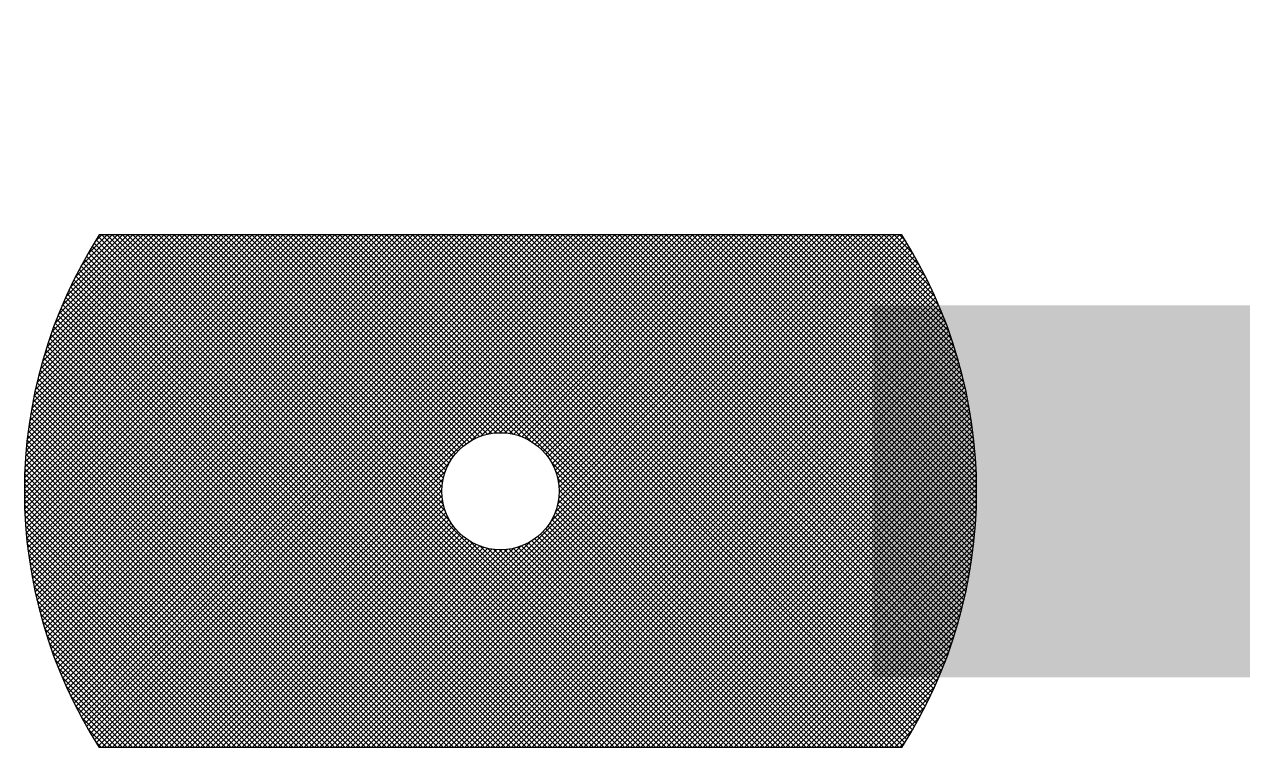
# Model space of a CAD drawing. Extents: x 0 to 395, y 0 to 270.
# Drawn here: x 132.36 to 136.518, y 216.93 to 219.399 of the extents above; entities that cross this region are included whole.
import ezdxf

# ---------------------------------------------------------------- set-up
doc = ezdxf.new("R2010")
doc.units = 0
doc.header["$LTSCALE"] = 0.3
doc.layers.get('0').update_dxf_attribs({"linetype": 'CONTINUOUS'})
doc.layers.add('TRACK', color=3, linetype='CONTINUOUS')

# ---------------------------------------------------------------- blocks, each defined once
blk = doc.blocks.new('*X11')
at = {"color": 0}
for p, q in [((62.51, 76.1925), (63.3925, 77.075)), ((62.51, 76.2102), (63.3748, 77.075)), ((62.5102, 76.175), (63.4102, 77.075)), ((62.5102, 76.2281), (63.3571, 77.075)), ((62.5106, 76.1577), (63.4278, 77.075)), ((62.5107, 76.2462), (63.3395, 77.075)), ((62.5111, 76.1406), (63.4455, 77.075)), ((62.5113, 76.2645), (63.3218, 77.075)), ((62.5118, 76.1236), (63.4632, 77.075)), ((62.5121, 76.283), (63.3041, 77.075)), ((62.5127, 76.1068), (63.4809, 77.075)), ((62.5132, 76.3018), (63.2864, 77.075)), ((62.5137, 76.0902), (63.4985, 77.075)), ((62.5145, 76.3208), (63.2687, 77.075)), ((62.5149, 76.0737), (63.5162, 77.075)), ((62.516, 76.34), (63.2511, 77.075)), ((62.5163, 76.0574), (63.5339, 77.075)), ((62.5178, 76.0412), (63.5516, 77.075)), ((62.5178, 76.3595), (63.2334, 77.075)), ((62.5194, 76.0252), (63.5693, 77.075)), ((62.5199, 76.3792), (63.2157, 77.075)), ((62.5212, 76.0093), (63.5869, 77.075)), ((62.5223, 76.3992), (63.198, 77.075)), ((62.5232, 75.9936), (63.6046, 77.075)), ((62.5249, 76.4195), (63.1804, 77.075)), ((62.5252, 75.9779), (63.6223, 77.075)), ((62.5275, 75.9625), (63.64, 77.075)), ((62.5278, 76.4402), (63.1627, 77.075)), ((62.5298, 75.9471), (63.6576, 77.075)), ((62.5311, 76.4611), (63.145, 77.075)), ((62.5323, 75.9319), (63.6753, 77.075)), ((62.5347, 76.4824), (63.1273, 77.075)), ((62.5349, 75.9169), (63.693, 77.075)), ((62.5376, 75.9019), (63.7107, 77.075)), ((62.5387, 76.5041), (63.1096, 77.075)), ((62.5404, 75.8871), (63.7284, 77.075)), ((62.5431, 76.5261), (63.092, 77.075)), ((62.5434, 75.8723), (63.746, 77.075)), ((62.5465, 75.8577), (63.7637, 77.075)), ((62.5478, 76.5485), (63.0743, 77.075)), ((62.5496, 75.8433), (63.7814, 77.075)), ((62.5529, 75.8289), (63.7991, 77.075)), ((62.553, 76.5714), (63.0566, 77.075)), ((62.5564, 75.8146), (63.8167, 77.075)), ((62.5587, 76.5947), (63.0389, 77.075)), ((62.5599, 75.8005), (63.8344, 77.075)), ((62.5635, 75.7864), (63.8521, 77.075)), ((62.5648, 76.6186), (63.0213, 77.075)), ((62.5672, 75.7725), (63.8698, 77.075)), ((62.5711, 75.7586), (63.8875, 77.075)), ((62.5715, 76.643), (63.0036, 77.075)), ((62.575, 75.7449), (63.9051, 77.075)), ((62.5788, 76.6679), (62.9859, 77.075)), ((62.5791, 75.7313), (63.9228, 77.075)), ((62.5832, 75.7177), (63.9405, 77.075)), ((62.5868, 76.6935), (62.9682, 77.075)), ((62.5875, 75.7043), (63.9582, 77.075)), ((62.5918, 75.6909), (63.9758, 77.075)), ((62.5954, 76.7199), (62.9505, 77.075)), ((62.5962, 75.6777), (63.9935, 77.075)), ((62.6008, 75.6645), (64.0112, 77.075)), ((62.6048, 76.7469), (62.9329, 77.075)), ((62.6054, 75.6515), (64.0289, 77.075)), ((62.6101, 75.6385), (64.0466, 77.075)), ((62.6149, 75.6257), (64.0642, 77.075)), ((62.6151, 76.7749), (62.9152, 77.075)), ((62.6198, 75.6129), (64.0819, 77.075)), ((62.6248, 75.6002), (64.0996, 77.075)), ((62.6264, 76.8039), (62.8975, 77.075)), ((62.6298, 75.5876), (64.1173, 77.075)), ((62.635, 75.575), (64.1349, 77.075)), ((62.6387, 76.8339), (62.8798, 77.075)), ((62.6402, 75.5626), (64.1526, 77.075)), ((62.6456, 75.5503), (64.1703, 77.075)), ((62.651, 75.538), (64.188, 77.075)), ((62.6524, 76.8653), (62.8622, 77.075)), ((62.6565, 75.5258), (64.2057, 77.075)), ((62.662, 75.5137), (64.2233, 77.075)), ((62.6676, 76.8981), (62.8445, 77.075)), ((62.6677, 75.5017), (64.241, 77.075)), ((62.6734, 75.4897), (64.2587, 77.075)), ((62.6793, 75.4779), (64.2764, 77.075)), ((62.6846, 76.9328), (62.8268, 77.075)), ((62.6852, 75.4661), (64.294, 77.075)), ((62.6911, 75.4544), (64.3117, 77.075)), ((62.6972, 75.4428), (64.3294, 77.075)), ((62.7033, 75.4313), (64.3471, 77.075)), ((62.7039, 76.9698), (62.8091, 77.075)), ((62.7096, 75.4198), (64.3648, 77.075)), ((62.7158, 75.4084), (64.3824, 77.075)), ((62.7222, 75.3971), (64.4001, 77.075)), ((62.726, 77.0096), (62.7914, 77.075)), ((62.7287, 75.3859), (64.4178, 77.075)), ((62.7352, 75.3747), (64.4355, 77.075)), ((62.7418, 75.3636), (64.4531, 77.075)), ((64.47, 75.325), (62.7481, 77.0469)), ((62.7484, 75.3526), (64.4708, 77.075)), ((62.7521, 77.0533), (62.7738, 77.075)), ((64.4877, 75.325), (62.7549, 77.0578)), ((62.7552, 75.3417), (64.4885, 77.075)), ((64.5054, 75.325), (62.7617, 77.0687)), ((62.762, 75.3308), (64.5062, 77.075)), ((64.523, 75.325), (62.773, 77.075)), ((62.7739, 75.325), (64.5239, 77.075)), ((64.5407, 75.325), (62.7907, 77.075)), ((62.7915, 75.325), (64.5415, 77.075)), ((64.5584, 75.325), (62.8084, 77.075)), ((62.8092, 75.325), (64.5592, 77.075)), ((64.5761, 75.325), (62.8261, 77.075)), ((62.8269, 75.325), (64.5769, 77.075)), ((64.5938, 75.325), (62.8438, 77.075)), ((62.8446, 75.325), (64.5946, 77.075)), ((64.6114, 75.325), (62.8614, 77.075)), ((62.8622, 75.325), (64.6122, 77.075)), ((64.6291, 75.325), (62.8791, 77.075)), ((62.8799, 75.325), (64.6299, 77.075)), ((64.6468, 75.325), (62.8968, 77.075)), ((62.8976, 75.325), (64.6476, 77.075)), ((64.6645, 75.325), (62.9145, 77.075)), ((62.9153, 75.325), (64.6653, 77.075)), ((64.6821, 75.325), (62.9321, 77.075)), ((62.933, 75.325), (64.683, 77.075)), ((64.6998, 75.325), (62.9498, 77.075)), ((62.9506, 75.325), (64.7006, 77.075)), ((64.7175, 75.325), (62.9675, 77.075)), ((62.9683, 75.325), (64.7183, 77.075)), ((63.9642, 76.096), (62.9852, 77.075)), ((63.9475, 76.1303), (63.0029, 77.075)), ((63.94, 76.1555), (63.0205, 77.075)), ((63.9363, 76.1769), (63.0382, 77.075)), ((63.935, 76.1958), (63.0559, 77.075)), ((63.9354, 76.2131), (63.0736, 77.075)), ((63.9371, 76.2291), (63.0912, 77.075)), ((63.9399, 76.244), (63.1089, 77.075)), ((63.9436, 76.258), (63.1266, 77.075)), ((63.9481, 76.2712), (63.1443, 77.075)), ((63.9533, 76.2836), (63.162, 77.075)), ((63.9592, 76.2954), (63.1796, 77.075)), ((63.9658, 76.3066), (63.1973, 77.075)), ((63.9729, 76.3171), (63.215, 77.075)), ((63.9806, 76.3271), (63.2327, 77.075)), ((63.9888, 76.3365), (63.2503, 77.075)), ((63.9976, 76.3454), (63.268, 77.075)), ((64.007, 76.3537), (63.2857, 77.075)), ((64.0169, 76.3614), (63.3034, 77.075)), ((64.0274, 76.3686), (63.3211, 77.075)), ((64.0385, 76.3752), (63.3387, 77.075)), ((64.0503, 76.3812), (63.3564, 77.075)), ((64.0626, 76.3864), (63.3741, 77.075)), ((64.0757, 76.391), (63.3918, 77.075)), ((64.0896, 76.3948), (63.4094, 77.075)), ((64.1045, 76.3977), (63.4271, 77.075)), ((64.1203, 76.3995), (63.4448, 77.075)), ((64.1375, 76.4), (63.4625, 77.075)), ((64.1563, 76.3989), (63.4802, 77.075)), ((64.1774, 76.3955), (63.4978, 77.075)), ((64.2021, 76.3884), (63.5155, 77.075)), ((64.2349, 76.3732), (63.5332, 77.075)), ((65.3009, 75.325), (63.5509, 77.075)), ((63.5517, 75.325), (65.3017, 77.075)), ((65.3185, 75.325), (63.5685, 77.075)), ((63.5693, 75.325), (65.3193, 77.075)), ((65.3362, 75.325), (63.5862, 77.075)), ((63.587, 75.325), (65.337, 77.075)), ((65.3539, 75.325), (63.6039, 77.075)), ((63.6047, 75.325), (65.3547, 77.075)), ((65.3716, 75.325), (63.6216, 77.075)), ((63.6224, 75.325), (65.3724, 77.075)), ((65.3892, 75.325), (63.6392, 77.075)), ((63.6401, 75.325), (65.3901, 77.075)), ((65.4069, 75.325), (63.6569, 77.075)), ((63.6577, 75.325), (65.4077, 77.075)), ((65.4246, 75.325), (63.6746, 77.075)), ((63.6754, 75.325), (65.4254, 77.075)), ((65.4423, 75.325), (63.6923, 77.075)), ((63.6931, 75.325), (65.4431, 77.075)), ((65.46, 75.325), (63.71, 77.075)), ((63.7108, 75.325), (65.4608, 77.075)), ((65.4776, 75.325), (63.7276, 77.075)), ((63.7284, 75.325), (65.4784, 77.075)), ((65.4953, 75.325), (63.7453, 77.075)), ((63.7461, 75.325), (65.4961, 77.075)), ((65.5077, 75.3303), (63.763, 77.075)), ((63.7638, 75.325), (65.508, 77.0692)), ((65.5145, 75.3412), (63.7807, 77.075)), ((63.7815, 75.325), (65.5148, 77.0583)), ((65.5212, 75.3521), (63.7983, 77.075)), ((63.7992, 75.325), (65.5216, 77.0474)), ((65.5279, 75.3631), (63.816, 77.075)), ((65.5345, 75.3742), (63.8337, 77.075)), ((65.541, 75.3853), (63.8514, 77.075)), ((65.5475, 75.3966), (63.8691, 77.075)), ((65.5539, 75.4079), (63.8867, 77.075)), ((65.5602, 75.4193), (63.9044, 77.075)), ((65.5664, 75.4307), (63.9221, 77.075)), ((65.5725, 75.4423), (63.9398, 77.075)), ((65.5786, 75.4539), (63.9574, 77.075)), ((65.5846, 75.4656), (63.9751, 77.075)), ((65.5905, 75.4773), (63.9928, 77.075)), ((65.5963, 75.4892), (64.0105, 77.075)), ((65.602, 75.5011), (64.0282, 77.075)), ((64.0331, 76.3721), (64.736, 77.075)), ((65.6077, 75.5131), (64.0458, 77.075)), ((65.6133, 75.5252), (64.0635, 77.075)), ((64.0666, 76.3879), (64.7537, 77.075)), ((65.6188, 75.5374), (64.0812, 77.075)), ((64.0916, 76.3952), (64.7713, 77.075)), ((65.6242, 75.5497), (64.0989, 77.075)), ((64.1128, 76.3988), (64.789, 77.075)), ((65.6295, 75.562), (64.1165, 77.075)), ((64.1317, 76.4), (64.8067, 77.075)), ((65.6348, 75.5745), (64.1342, 77.075)), ((64.1489, 76.3995), (64.8244, 77.075)), ((65.6399, 75.587), (64.1519, 77.075)), ((64.1648, 76.3978), (64.8421, 77.075)), ((65.645, 75.5996), (64.1696, 77.075)), ((64.1797, 76.3949), (64.8597, 77.075)), ((65.65, 75.6123), (64.1873, 77.075)), ((64.1936, 76.3912), (64.8774, 77.075)), ((65.6549, 75.625), (64.2049, 77.075)), ((64.2068, 76.3867), (64.8951, 77.075)), ((64.2192, 76.3814), (64.9128, 77.075)), ((65.6597, 75.6379), (64.2226, 77.075)), ((64.2309, 76.3755), (64.9304, 77.075)), ((65.6644, 75.6509), (64.2403, 77.075)), ((64.2421, 76.3689), (64.9481, 77.075)), ((64.2526, 76.3618), (64.9658, 77.075)), ((65.669, 75.6639), (64.258, 77.075)), ((64.2625, 76.3541), (64.9835, 77.075)), ((64.2719, 76.3458), (65.0012, 77.075)), ((65.6736, 75.6771), (64.2756, 77.075)), ((64.2808, 76.3369), (65.0188, 77.075)), ((64.2891, 76.3275), (65.0365, 77.075)), ((65.678, 75.6903), (64.2933, 77.075)), ((64.2968, 76.3176), (65.0542, 77.075)), ((64.3039, 76.3071), (65.0719, 77.075)), ((64.3071, 76.0981), (65.284, 77.075)), ((64.3105, 76.2959), (65.0895, 77.075)), ((65.6823, 75.7037), (64.311, 77.075)), ((64.3164, 76.2842), (65.1072, 77.075)), ((64.3217, 76.2718), (65.1249, 77.075)), ((64.323, 76.1316), (65.2663, 77.075)), ((64.3262, 76.2586), (65.1426, 77.075)), ((65.6866, 75.7171), (64.3287, 77.075)), ((64.3299, 76.2447), (65.1603, 77.075)), ((64.3302, 76.1566), (65.2486, 77.075)), ((64.3328, 76.2298), (65.1779, 77.075)), ((64.3338, 76.1778), (65.231, 77.075)), ((64.3345, 76.2139), (65.1956, 77.075)), ((64.335, 76.1967), (65.2133, 77.075)), ((65.6907, 75.7306), (64.3464, 77.075)), ((65.6948, 75.7443), (64.364, 77.075)), ((65.6987, 75.758), (64.3817, 77.075)), ((65.7026, 75.7718), (64.3994, 77.075)), ((65.7063, 75.7858), (64.4171, 77.075)), ((65.7099, 75.7998), (64.4347, 77.075)), ((65.7135, 75.8139), (64.4524, 77.075)), ((65.7169, 75.8282), (64.4701, 77.075)), ((65.7202, 75.8426), (64.4878, 77.075)), ((65.7234, 75.8571), (64.5055, 77.075)), ((65.7265, 75.8717), (64.5231, 77.075)), ((65.7294, 75.8864), (64.5408, 77.075)), ((65.7323, 75.9012), (64.5585, 77.075)), ((65.735, 75.9161), (64.5762, 77.075)), ((65.7376, 75.9312), (64.5938, 77.075)), ((65.7401, 75.9464), (64.6115, 77.075)), ((65.7424, 75.9618), (64.6292, 77.075)), ((65.7447, 75.9772), (64.6469, 77.075)), ((65.7467, 75.9928), (64.6646, 77.075)), ((65.7487, 76.0085), (64.6822, 77.075)), ((65.7505, 76.0244), (64.6999, 77.075)), ((65.7521, 76.0404), (64.7176, 77.075)), ((65.7537, 76.0566), (64.7353, 77.075)), ((65.755, 76.0729), (64.7529, 77.075)), ((65.7562, 76.0894), (64.7706, 77.075)), ((65.7573, 76.106), (64.7883, 77.075)), ((65.7582, 76.1228), (64.806, 77.075)), ((65.7589, 76.1398), (64.8237, 77.075)), ((65.7594, 76.1569), (64.8413, 77.075)), ((65.7598, 76.1742), (64.859, 77.075)), ((65.76, 76.1917), (64.8767, 77.075)), ((65.76, 76.2094), (64.8944, 77.075)), ((65.7598, 76.2273), (64.912, 77.075)), ((65.7594, 76.2454), (64.9297, 77.075)), ((65.7588, 76.2636), (64.9474, 77.075)), ((65.7579, 76.2822), (64.9651, 77.075)), ((65.7569, 76.3009), (64.9828, 77.075)), ((65.7556, 76.3199), (65.0004, 77.075)), ((65.754, 76.3391), (65.0181, 77.075)), ((65.7522, 76.3585), (65.0358, 77.075)), ((65.7502, 76.3783), (65.0535, 77.075)), ((65.7479, 76.3983), (65.0711, 77.075)), ((65.7452, 76.4186), (65.0888, 77.075)), ((65.7423, 76.4392), (65.1065, 77.075)), ((65.739, 76.4601), (65.1242, 77.075)), ((65.7354, 76.4814), (65.1419, 77.075)), ((65.7315, 76.503), (65.1595, 77.075)), ((65.7272, 76.525), (65.1772, 77.075)), ((65.7224, 76.5475), (65.1949, 77.075)), ((65.7172, 76.5703), (65.2126, 77.075)), ((65.7116, 76.5936), (65.2302, 77.075)), ((65.7055, 76.6175), (65.2479, 77.075)), ((65.6988, 76.6418), (65.2656, 77.075)), ((65.6915, 76.6667), (65.2833, 77.075)), ((65.6836, 76.6923), (65.301, 77.075)), ((65.675, 76.7186), (65.3186, 77.075)), ((65.6656, 76.7457), (65.3363, 77.075)), ((65.6554, 76.7736), (65.354, 77.075)), ((65.6442, 76.8025), (65.3717, 77.075)), ((65.6319, 76.8325), (65.3893, 77.075)), ((65.6183, 76.8638), (65.407, 77.075)), ((65.6031, 76.8966), (65.4247, 77.075)), ((65.5862, 76.9311), (65.4424, 77.075)), ((65.5671, 76.968), (65.46, 77.075)), ((65.5451, 77.0076), (65.4777, 77.075)), ((65.5193, 77.0511), (65.4954, 77.075)), ((64.417, 75.325), (62.7284, 77.0136)), ((64.4347, 75.325), (62.7349, 77.0248)), ((64.4523, 75.325), (62.7415, 77.0359)), ((63.8168, 75.325), (65.5282, 77.0364)), ((63.8345, 75.325), (65.5348, 77.0253)), ((63.8522, 75.325), (65.5413, 77.0141)), ((64.3463, 75.325), (62.7031, 76.9682)), ((64.3639, 75.325), (62.7093, 76.9797)), ((64.3816, 75.325), (62.7156, 76.9911)), ((64.3993, 75.325), (62.7219, 77.0024)), ((63.8699, 75.325), (65.5478, 77.0029)), ((63.8875, 75.325), (65.5542, 76.9916)), ((63.9052, 75.325), (65.5604, 76.9802)), ((63.9229, 75.325), (65.5667, 76.9688)), ((64.2756, 75.325), (62.679, 76.9216)), ((64.2932, 75.325), (62.6849, 76.9333)), ((64.3109, 75.325), (62.6909, 76.945)), ((64.3286, 75.325), (62.6969, 76.9567)), ((63.9406, 75.325), (65.5728, 76.9572)), ((63.9583, 75.325), (65.5789, 76.9456)), ((63.9759, 75.325), (65.5848, 76.9339)), ((63.9936, 75.325), (65.5907, 76.9221)), ((64.2225, 75.325), (62.6618, 76.8857)), ((64.2402, 75.325), (62.6674, 76.8978)), ((64.2579, 75.325), (62.6732, 76.9097)), ((64.0113, 75.325), (65.5966, 76.9103)), ((64.029, 75.325), (65.6023, 76.8983)), ((64.0466, 75.325), (65.608, 76.8863)), ((64.1695, 75.325), (62.6453, 76.8492)), ((64.1872, 75.325), (62.6507, 76.8615)), ((64.2048, 75.325), (62.6562, 76.8736)), ((64.0643, 75.325), (65.6135, 76.8742)), ((64.082, 75.325), (65.619, 76.862)), ((64.0997, 75.325), (65.6244, 76.8498)), ((64.1174, 75.325), (65.6298, 76.8374)), ((64.0988, 75.325), (62.6245, 76.7993)), ((64.1165, 75.325), (62.6296, 76.8119)), ((64.1341, 75.325), (62.6347, 76.8244)), ((64.1518, 75.325), (62.64, 76.8368)), ((64.135, 75.325), (65.635, 76.825)), ((64.1527, 75.325), (65.6402, 76.8125)), ((64.1704, 75.325), (65.6452, 76.7998)), ((64.0457, 75.325), (62.6099, 76.7609)), ((64.0634, 75.325), (62.6147, 76.7738)), ((64.0811, 75.325), (62.6196, 76.7866)), ((64.1881, 75.325), (65.6502, 76.7871)), ((64.2057, 75.325), (65.6551, 76.7744)), ((64.2234, 75.325), (65.6599, 76.7615)), ((63.9927, 75.325), (62.596, 76.7217)), ((64.0104, 75.325), (62.6005, 76.7348)), ((64.0281, 75.325), (62.6052, 76.7479)), ((64.2411, 75.325), (65.6646, 76.7485)), ((64.2588, 75.325), (65.6692, 76.7355)), ((64.2765, 75.325), (65.6738, 76.7223)), ((63.9397, 75.325), (62.583, 76.6817)), ((63.9574, 75.325), (62.5873, 76.6951)), ((63.975, 75.325), (62.5916, 76.7084)), ((64.2941, 75.325), (65.6782, 76.7091)), ((64.3118, 75.325), (65.6825, 76.6957)), ((64.3295, 75.325), (65.6868, 76.6823)), ((63.8866, 75.325), (62.5709, 76.6407)), ((63.9043, 75.325), (62.5748, 76.6545)), ((63.922, 75.325), (62.5789, 76.6681)), ((64.3472, 75.325), (65.6909, 76.6688)), ((64.3648, 75.325), (65.695, 76.6551)), ((64.3825, 75.325), (65.6989, 76.6414)), ((63.8336, 75.325), (62.5597, 76.5989)), ((63.8513, 75.325), (62.5633, 76.6129)), ((63.869, 75.325), (62.5671, 76.6269)), ((64.4002, 75.325), (65.7027, 76.6275)), ((64.4179, 75.325), (65.7065, 76.6136)), ((64.4356, 75.325), (65.7101, 76.5996)), ((63.7806, 75.325), (62.5495, 76.5561)), ((63.7983, 75.325), (62.5528, 76.5705)), ((63.8159, 75.325), (62.5562, 76.5847)), ((64.4532, 75.325), (65.7136, 76.5854)), ((64.4709, 75.325), (65.717, 76.5711)), ((64.4886, 75.325), (65.7204, 76.5568)), ((63.7275, 75.325), (62.5403, 76.5123)), ((63.7452, 75.325), (62.5432, 76.527)), ((63.7629, 75.325), (62.5463, 76.5416)), ((64.5063, 75.325), (65.7235, 76.5423)), ((64.5239, 75.325), (65.7266, 76.5277)), ((64.5416, 75.325), (65.7296, 76.513)), ((63.6745, 75.325), (62.5321, 76.4674)), ((63.6922, 75.325), (62.5347, 76.4825)), ((63.7099, 75.325), (62.5375, 76.4974)), ((64.5593, 75.325), (65.7324, 76.4981)), ((64.577, 75.325), (65.7351, 76.4832)), ((64.5947, 75.325), (65.7377, 76.4681)), ((63.6215, 75.325), (62.5251, 76.4213)), ((63.6392, 75.325), (62.5273, 76.4368)), ((63.6568, 75.325), (62.5297, 76.4522)), ((64.6123, 75.325), (65.7402, 76.4529)), ((64.63, 75.325), (65.7425, 76.4375)), ((64.6477, 75.325), (65.7448, 76.4221)), ((63.5861, 75.325), (62.5211, 76.39)), ((63.6038, 75.325), (62.5231, 76.4057)), ((64.6654, 75.325), (65.7468, 76.4065)), ((64.683, 75.325), (65.7488, 76.3907)), ((63.5331, 75.325), (62.5162, 76.3419)), ((63.5508, 75.325), (62.5177, 76.3581)), ((63.5684, 75.325), (62.5194, 76.3741)), ((64.7007, 75.325), (65.7506, 76.3748)), ((64.7184, 75.325), (65.7522, 76.3588)), ((64.7361, 75.325), (65.7537, 76.3427)), ((63.4977, 75.325), (62.5137, 76.3091)), ((63.5154, 75.325), (62.5149, 76.3256)), ((62.986, 75.325), (63.9629, 76.3019)), ((65.2832, 75.325), (64.3082, 76.2999)), ((64.7538, 75.325), (65.7551, 76.3263)), ((64.7714, 75.325), (65.7563, 76.3099)), ((63.4447, 75.325), (62.5111, 76.2586)), ((63.4624, 75.325), (62.5118, 76.2756)), ((63.4801, 75.325), (62.5126, 76.2924)), ((63.0037, 75.325), (63.9471, 76.2684)), ((65.2655, 75.325), (64.3234, 76.2671)), ((64.7891, 75.325), (65.7573, 76.2932)), ((64.8068, 75.325), (65.7582, 76.2764)), ((64.8245, 75.325), (65.7589, 76.2594)), ((63.4094, 75.325), (62.5102, 76.2242)), ((63.427, 75.325), (62.5105, 76.2415)), ((63.0213, 75.325), (63.9398, 76.2434)), ((63.039, 75.325), (63.9362, 76.2222)), ((65.2478, 75.325), (64.3305, 76.2424)), ((65.2302, 75.325), (64.3339, 76.2213)), ((64.8421, 75.325), (65.7594, 76.2423)), ((64.8598, 75.325), (65.7598, 76.225)), ((63.3917, 75.325), (62.51, 76.2067)), ((63.374, 75.325), (62.51, 76.189)), ((63.0567, 75.325), (63.935, 76.2033)), ((63.0744, 75.325), (63.9355, 76.1861)), ((65.1948, 75.325), (64.3345, 76.1853)), ((65.2125, 75.325), (64.335, 76.2025)), ((64.8775, 75.325), (65.76, 76.2075)), ((64.8952, 75.325), (65.76, 76.1898)), ((64.9129, 75.325), (65.7598, 76.1719)), ((63.3563, 75.325), (62.5103, 76.1711)), ((63.3386, 75.325), (62.5107, 76.153)), ((63.321, 75.325), (62.5113, 76.1346)), ((63.0921, 75.325), (63.9372, 76.1702)), ((63.1097, 75.325), (63.9401, 76.1553)), ((63.1274, 75.325), (63.9438, 76.1414)), ((65.1418, 75.325), (64.326, 76.1407)), ((65.1594, 75.325), (64.3298, 76.1546)), ((65.1771, 75.325), (64.3327, 76.1695)), ((64.9305, 75.325), (65.7593, 76.1538)), ((64.9482, 75.325), (65.7587, 76.1355)), ((63.3033, 75.325), (62.5122, 76.1161)), ((63.2856, 75.325), (62.5132, 76.0974)), ((63.1451, 75.325), (63.9483, 76.1282)), ((63.1628, 75.325), (63.9536, 76.1158)), ((63.1804, 75.325), (63.9595, 76.1041)), ((63.1981, 75.325), (63.9661, 76.0929)), ((65.0711, 75.325), (64.3036, 76.0924)), ((65.0887, 75.325), (64.3102, 76.1035)), ((65.1064, 75.325), (64.3162, 76.1153)), ((65.1241, 75.325), (64.3214, 76.1276)), ((64.9659, 75.325), (65.7579, 76.117)), ((64.9836, 75.325), (65.7568, 76.0982)), ((63.2679, 75.325), (62.5146, 76.0784)), ((63.2503, 75.325), (62.5161, 76.0591)), ((63.2158, 75.325), (63.9732, 76.0824)), ((63.2335, 75.325), (63.9809, 76.0725)), ((63.2512, 75.325), (63.9892, 76.0631)), ((63.2688, 75.325), (63.9981, 76.0542)), ((65.0003, 75.325), (64.2715, 76.0538)), ((65.018, 75.325), (64.2804, 76.0626)), ((65.0357, 75.325), (64.2887, 76.072)), ((65.0534, 75.325), (64.2964, 76.0819)), ((65.0012, 75.325), (65.7555, 76.0793)), ((65.0189, 75.325), (65.754, 76.06)), ((63.2326, 75.325), (62.5179, 76.0396)), ((63.2149, 75.325), (62.52, 76.0199)), ((63.2865, 75.325), (64.0075, 76.0459)), ((63.3042, 75.325), (64.0174, 76.0382)), ((63.3219, 75.325), (64.0279, 76.0311)), ((63.3395, 75.325), (64.0391, 76.0245)), ((63.3572, 75.325), (64.0508, 76.0186)), ((63.3749, 75.325), (64.0632, 76.0133)), ((63.3926, 75.325), (64.0764, 76.0088)), ((63.5163, 75.325), (64.2034, 76.012)), ((63.534, 75.325), (64.2369, 76.0279)), ((64.7352, 75.325), (64.031, 76.0292)), ((64.7529, 75.325), (64.0653, 76.0125)), ((64.8766, 75.325), (64.193, 76.0086)), ((64.8943, 75.325), (64.2062, 76.0131)), ((64.912, 75.325), (64.2186, 76.0183)), ((64.9296, 75.325), (64.2304, 76.0242)), ((64.9473, 75.325), (64.2416, 76.0308)), ((64.965, 75.325), (64.2521, 76.0379)), ((64.9827, 75.325), (64.2621, 76.0456)), ((65.0366, 75.325), (65.7522, 76.0406)), ((65.0543, 75.325), (65.7501, 76.0208)), ((63.1972, 75.325), (62.5224, 75.9998)), ((63.1795, 75.325), (62.525, 75.9795)), ((63.4103, 75.325), (64.0903, 76.0051)), ((63.4279, 75.325), (64.1052, 76.0022)), ((63.4456, 75.325), (64.1211, 76.0005)), ((63.4633, 75.325), (64.1383, 76)), ((63.481, 75.325), (64.1572, 76.0012)), ((63.4986, 75.325), (64.1784, 76.0048)), ((64.7705, 75.325), (64.0905, 76.005)), ((64.7882, 75.325), (64.1119, 76.0013)), ((64.8059, 75.325), (64.1308, 76)), ((64.8236, 75.325), (64.1481, 76.0004)), ((64.8412, 75.325), (64.1641, 76.0021)), ((64.8589, 75.325), (64.179, 76.0049)), ((65.072, 75.325), (65.7477, 76.0008)), ((65.0896, 75.325), (65.7451, 75.9805)), ((63.1619, 75.325), (62.528, 75.9589)), ((63.1442, 75.325), (62.5313, 75.9379)), ((65.1073, 75.325), (65.7422, 75.9598)), ((65.125, 75.325), (65.7389, 75.9389)), ((63.1265, 75.325), (62.5349, 75.9166)), ((63.1088, 75.325), (62.5389, 75.8949)), ((65.1427, 75.325), (65.7353, 75.9176)), ((65.1603, 75.325), (65.7313, 75.896)), ((63.0912, 75.325), (62.5433, 75.8729)), ((63.0735, 75.325), (62.548, 75.8504)), ((65.178, 75.325), (65.727, 75.8739)), ((65.1957, 75.325), (65.7222, 75.8515)), ((63.0558, 75.325), (62.5533, 75.8275)), ((63.0381, 75.325), (62.5589, 75.8042)), ((65.2134, 75.325), (65.717, 75.8286)), ((65.2311, 75.325), (65.7113, 75.8053)), ((63.0204, 75.325), (62.5651, 75.7803)), ((63.0028, 75.325), (62.5719, 75.7559)), ((65.2487, 75.325), (65.7052, 75.7814)), ((65.2664, 75.325), (65.6985, 75.7571)), ((62.9851, 75.325), (62.5792, 75.7309)), ((65.2841, 75.325), (65.6912, 75.7321)), ((62.9674, 75.325), (62.5871, 75.7053)), ((62.9497, 75.325), (62.5958, 75.6789)), ((65.3018, 75.325), (65.6832, 75.7065)), ((65.3194, 75.325), (65.6746, 75.6802)), ((62.9321, 75.325), (62.6053, 75.6518)), ((65.3371, 75.325), (65.6652, 75.6531)), ((62.9144, 75.325), (62.6156, 75.6238)), ((62.8967, 75.325), (62.6269, 75.5948)), ((65.3548, 75.325), (65.6549, 75.6251)), ((65.3725, 75.325), (65.6436, 75.5962)), ((62.879, 75.325), (62.6393, 75.5647)), ((65.3901, 75.325), (65.6313, 75.5661)), ((62.8613, 75.325), (62.6531, 75.5333)), ((65.4078, 75.325), (65.6176, 75.5348)), ((62.8437, 75.325), (62.6683, 75.5003)), ((62.826, 75.325), (62.6855, 75.4655)), ((65.4255, 75.325), (65.6024, 75.5019)), ((65.4432, 75.325), (65.5854, 75.4672)), ((62.8083, 75.325), (62.7048, 75.4285)), ((65.4609, 75.325), (65.5661, 75.4303)), ((62.7906, 75.325), (62.7271, 75.3885)), ((65.4785, 75.325), (65.544, 75.3905)), ((62.773, 75.325), (62.7534, 75.3446)), ((65.4962, 75.325), (65.518, 75.3467))]:
    blk.add_line(p, q, dxfattribs=at)

msp = doc.modelspace()

# ---------------------------------------------------------------- linework, layer by layer
at = {"layer": 'TRACK'}
for p, q in [((135.3543, 218.68), (132.6157, 218.68)), ((135.3543, 216.93), (132.6157, 216.93))]:
    msp.add_line(p, q, dxfattribs=at)
at = {"layer": 'TRACK', "const_width": 1.27}
msp.add_lwpolyline([(145.415, 227.965), (137.4417, 227.965), (137.4417, 217.805), (135.255, 217.805)], dxfattribs=at)
at = {"layer": 'TRACK'}
msp.add_circle((133.985, 217.805), 0.2, dxfattribs=at)
for start, end in [(147.421, 212.579), (327.421, 32.579)]:
    msp.add_arc((133.985, 217.805), 1.625, start, end, dxfattribs=at)

# ---------------------------------------------------------------- block references
at = {"layer": 'TRACK', "xscale": -1}
msp.add_blockref('*X11', (198.12, 141.605), dxfattribs=at)

doc.saveas('drawing.dxf')
